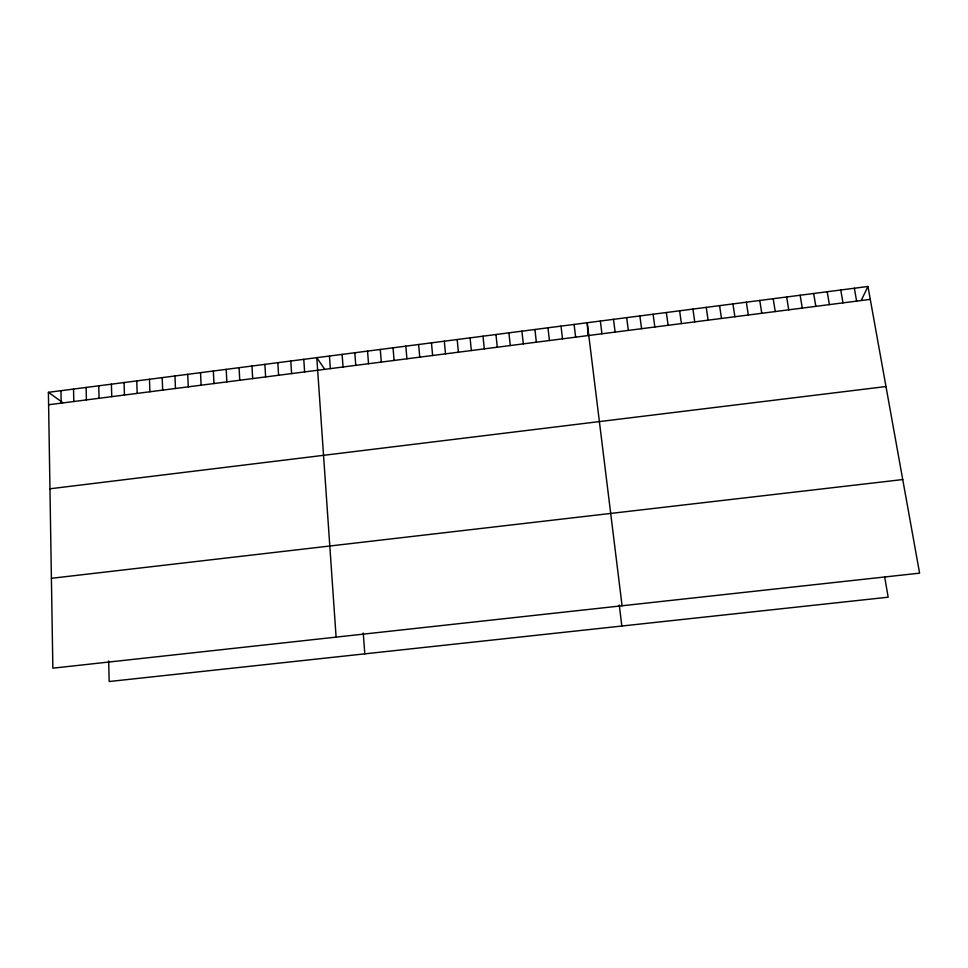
<?xml version="1.0" encoding="UTF-8"?>
<svg xmlns="http://www.w3.org/2000/svg" width="968" height="968" viewBox="0 0 968 968"><rect width="100%" height="100%" fill="white"/><g stroke="black" fill="none" stroke-linecap="round" stroke-linejoin="round"><path stroke-width="1.45" d="M861.326 300.249L867.957 286.48L48.4 392.318L52.853 668.174L919.6 573.153L867.957 286.48M48.606 404.757L870.268 299.366M49.961 488.792L885.974 386.534M51.401 578.307L902.733 479.559M48.4 392.318L62.835 402.676M324.582 369.098L316.79 357.664L336.102 637.125M854.345 288.246L856.62 301.121M840.756 290.001L842.995 302.875M884.655 576.88L888.176 597.196L109.19 681.52L108.646 660.975M827.192 291.743L829.407 304.618M813.652 293.498L815.83 306.36M800.137 295.24L802.278 308.09M786.645 296.982L788.751 309.833M773.19 298.725L775.247 311.563M759.747 300.455L761.78 313.293M746.328 302.185L748.325 315.011M732.933 303.916L734.894 316.73M719.575 305.646L721.487 318.46M706.229 307.364L708.116 320.166M692.906 309.094L694.758 321.884M679.609 310.801L681.424 323.59M666.335 312.519L668.114 325.296M653.097 314.237L654.84 327.002M639.872 315.943L641.578 328.709M626.671 317.649L628.341 330.403M613.494 319.343L615.128 332.097M600.341 321.049L601.939 333.791M622.073 605.774L587.213 322.743L588.06 335.303M619.254 604.952L621.843 626.018M574.097 324.437L575.633 337.166M561.016 326.119L562.517 338.848M547.961 327.813L549.425 340.518M534.917 329.495L536.357 342.2M521.909 331.177L523.301 343.87M508.914 332.847L510.281 345.54M495.955 334.529L497.286 347.209M483.008 336.199L484.303 348.879M470.085 337.868L471.343 350.537M457.186 339.526L458.421 352.195M444.312 341.196L445.51 353.852M431.462 342.853L432.623 355.51M418.624 344.511L419.761 357.156M405.822 346.169L406.923 358.801M393.032 347.814L394.097 360.447M380.267 349.46L381.307 362.092M367.537 351.106L368.53 363.726M354.808 352.751L355.776 365.359M363.254 633.036L364.803 653.848M342.115 354.385L343.047 366.993M329.447 356.03L330.342 368.626M303.783 359.346L304.618 371.918M290.799 361.016L291.598 373.587M277.828 362.697L278.602 375.257M264.893 364.367L265.631 376.927M251.97 366.037L252.672 378.585M239.072 367.695L239.749 380.243M226.209 369.365L226.851 381.9M213.359 371.022L213.964 383.546M200.533 372.68L201.114 385.204M187.732 374.326L188.276 386.849M174.954 375.983L175.462 388.483M162.188 377.629L162.672 390.128M149.459 379.274L149.907 391.762M136.754 380.908L137.166 393.395M124.061 382.554L124.448 395.029M111.393 384.187L111.743 396.662M98.748 385.821L99.075 398.284M86.128 387.454L86.418 399.905M73.532 389.075L73.798 401.526M60.96 390.697L61.19 403.148"/></g></svg>
